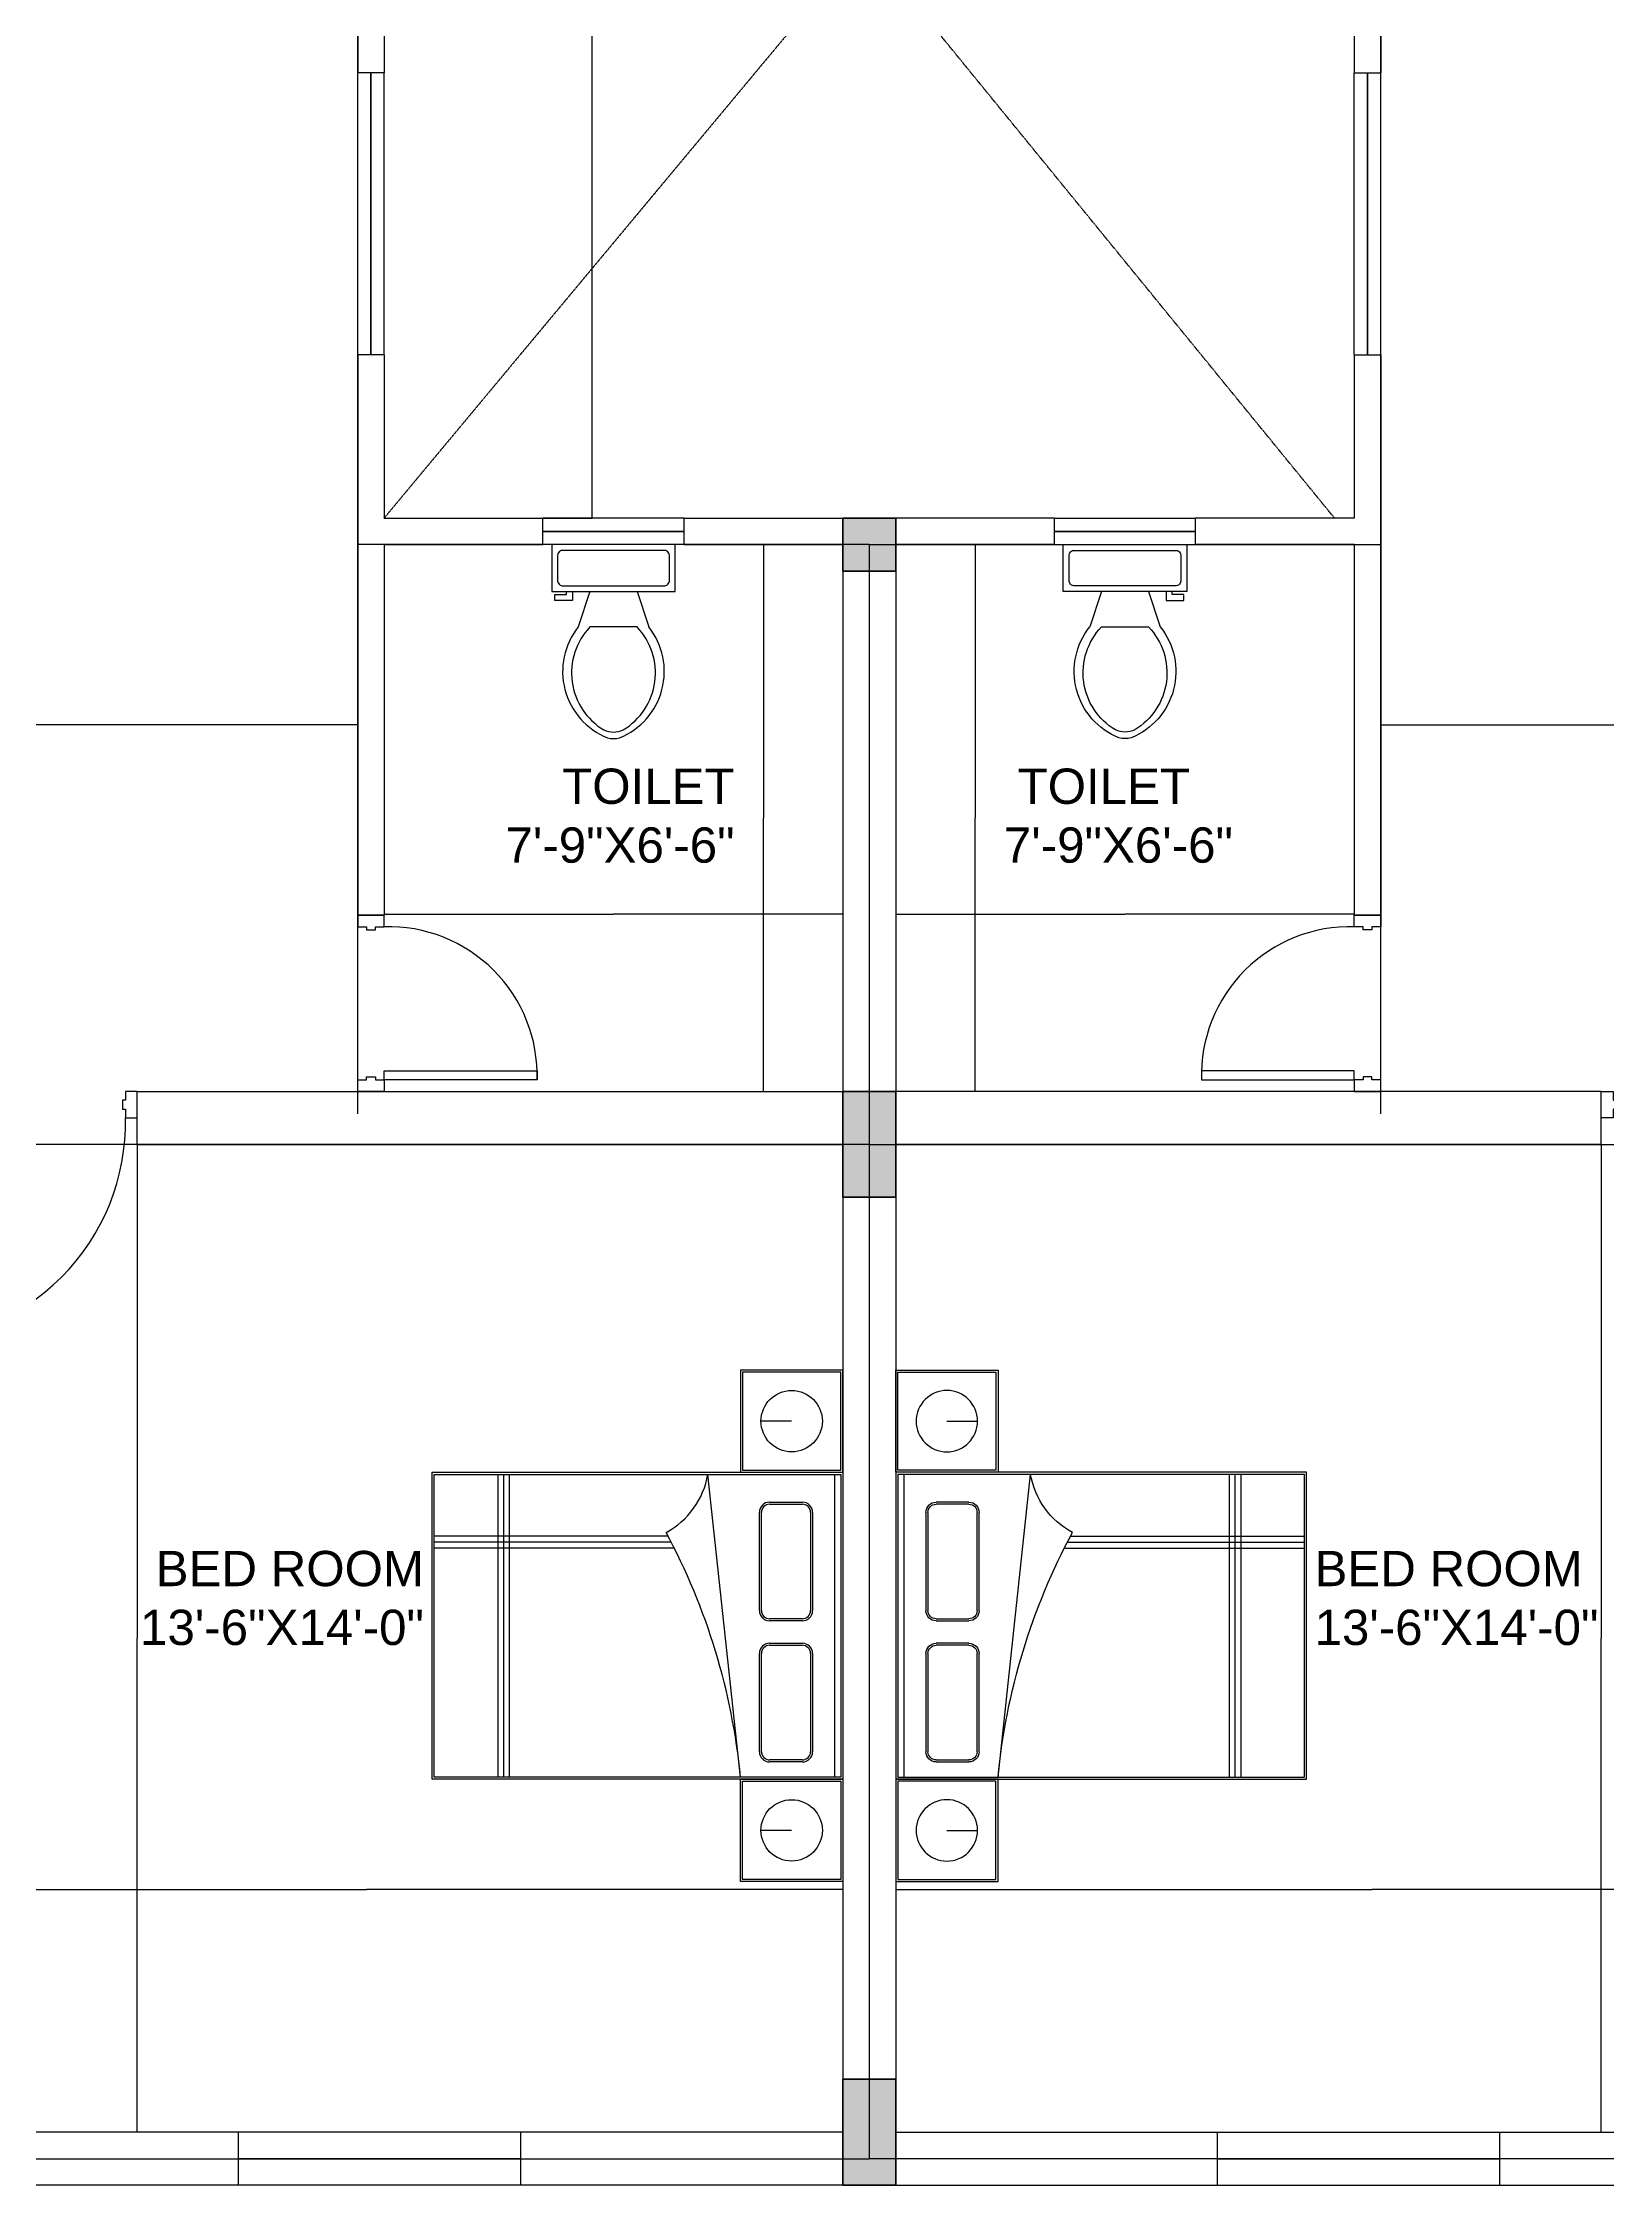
# Model space of a CAD drawing. Header units: metres. Extents: x -2370498 to 1228044, y -644254 to 236701.
# Drawn here: x 345399 to 355446, y 41621 to 55378 of the extents above; entities that cross this region are included whole.
import ezdxf

# ---------------------------------------------------------------- set-up
doc = ezdxf.new("R2010")
doc.units = ezdxf.units.M
doc.header["$MEASUREMENT"] = 0
doc.linetypes.add('HIDDEN2', pattern=[0.1875, 0.125, -0.0625])
for name, color, linetype in [('Beam', 6, 'Continuous'), ('column', 156, 'Continuous'), ('dim', 192, 'Continuous'), ('Door', 3, 'Continuous'), ('funi', 22, 'Continuous'), ('text', 1, 'Continuous'), ('TOILET SAMBLE', 181, 'Continuous'), ('window', 5, 'HIDDEN2')]:
    doc.layers.add(name, color=color, linetype=linetype)
doc.layers.add('Wall', color=7, linetype='Continuous', lineweight=30)
doc.styles.get("Standard").update_dxf_attribs({"font": 'arial.ttf'})
doc.dimstyles.get("Standard").update_dxf_attribs({"dimtxt": 0.18, "dimasz": 0.18, "dimexe": 0.18, "dimexo": 0.0625, "dimgap": 0.09, "dimtad": 0, "dimtih": 1, "dimtoh": 1, "dimdec": 1, "dimzin": 0, "dimdsep": 46, "dimlunit": 4, "dimtxsty": 'Standard', "dimcen": 0.09, "dimadec": 0, "dimazin": 0, "dimtfac": 1, "dimtdec": 1, "dimtofl": 0, "dimtmove": 0, "dimatfit": 3, "dimfxl": 1, "dimtolj": 1, "dimtzin": 0, "dimarcsym": 0})

# ---------------------------------------------------------------- blocks, each defined once
blk = doc.blocks.new('*D266')
at = {"layer": 'Defpoints', "color": 0, "transparency": 16777216}
for p in [(344419.3499255569, 45132.56148196479), (350536.858386656, 45132.56148196479), (344419.3499255569, 43519.55970751986)]:
    blk.add_point(p, dxfattribs=at)
at = {"layer": 'dim', "color": 0, "lineweight": -2, "transparency": 16777216}
for p, q in [((344419.3499255569, 45132.49898196479), (344419.3499255569, 43519.37970751986)), ((350536.858386656, 45132.49898196479), (350536.858386656, 43519.37970751986)), ((344419.5299255569, 43519.55970751986), (347477.569435779, 43519.55970751986)), ((350536.678386656, 43519.55970751986), (347478.6388764338, 43519.55970751986))]:
    blk.add_line(p, q, dxfattribs=at)
at = {"layer": 'dim', "color": 0, "transparency": 16777216}
for points in [[(344419.5299255569, 43519.58970751986), (344419.5299255569, 43519.52970751986), (344419.3499255569, 43519.55970751986)], [(350536.678386656, 43519.58970751986), (350536.678386656, 43519.52970751986), (350536.858386656, 43519.55970751986)]]:
    blk.add_solid(points, dxfattribs=at)
at = {"layer": 'dim', "color": 0, "transparency": 16777216, "insert": (347478.1041561064, 43519.55970751986), "char_height": 0.18, "attachment_point": 5}
blk.add_mtext('\\A1;509\'-9{\\H1x;\\S1/2;}"', dxfattribs=at)
blk = doc.blocks.new('*D267')
at = {"layer": 'Defpoints', "color": 0, "transparency": 16777216}
for p in [(346005.3706376927, 48304.60290623834), (349503.112743924, 48304.60290623834), (349503.112743924, 41960.52005769126)]:
    blk.add_point(p, dxfattribs=at)
at = {"layer": 'dim', "color": 0, "lineweight": -2, "transparency": 16777216}
for p, q in [((349503.050243924, 48304.60290623834), (346005.1906376928, 48304.60290623834)), ((346005.3706376927, 48304.42290623834), (346005.3706376927, 45132.74338510259)), ((346005.3706376927, 41960.70005769126), (346005.3706376927, 45132.37957882701)), ((349503.050243924, 41960.52005769126), (346005.1906376928, 41960.52005769126))]:
    blk.add_line(p, q, dxfattribs=at)
at = {"layer": 'dim', "color": 0, "transparency": 16777216}
for points in [[(346005.3406376927, 48304.42290623834), (346005.4006376928, 48304.42290623834), (346005.3706376927, 48304.60290623834)], [(346005.3406376927, 41960.70005769126), (346005.4006376928, 41960.70005769126), (346005.3706376927, 41960.52005769126)]]:
    blk.add_solid(points, dxfattribs=at)
at = {"layer": 'dim', "color": 0, "transparency": 16777216, "insert": (346005.3706376927, 45132.56148196469), "char_height": 0.18, "attachment_point": 5}
blk.add_mtext('\\A1;528\'-8"', dxfattribs=at)
blk = doc.blocks.new('*D271')
at = {"layer": 'Defpoints', "color": 0, "transparency": 16777216}
for p in [(340001.1493703186, 51363.35713678783), (347421.4605592445, 51374.16828555748), (340001.1493703186, 50999.16929480153)]:
    blk.add_point(p, dxfattribs=at)
at = {"layer": 'dim', "color": 0, "lineweight": -2, "transparency": 16777216}
for p, q in [((340001.1493703186, 51363.29463678783), (340001.1493703186, 50998.98929480153)), ((347421.4605592445, 51374.10578555748), (347421.4605592445, 50998.98929480153)), ((340001.3293703186, 50999.16929480153), (343710.7697533218, 50999.16929480153)), ((347421.2805592445, 50999.16929480153), (343711.8401762413, 50999.16929480153))]:
    blk.add_line(p, q, dxfattribs=at)
at = {"layer": 'dim', "color": 0, "transparency": 16777216}
for points in [[(340001.3293703186, 50999.19929480152), (340001.3293703186, 50999.13929480153), (340001.1493703186, 50999.16929480153)], [(347421.2805592445, 50999.19929480152), (347421.2805592445, 50999.13929480153), (347421.4605592445, 50999.16929480153)]]:
    blk.add_solid(points, dxfattribs=at)
at = {"layer": 'dim', "color": 0, "transparency": 16777216, "insert": (343711.3049647816, 50999.16929480153), "char_height": 0.18, "attachment_point": 5}
blk.add_mtext('\\A1;618\'-4{\\H1x;\\S1/2;}"', dxfattribs=at)
blk = doc.blocks.new('*D272')
at = {"layer": 'Defpoints', "color": 0, "transparency": 16777216}
for p in [(347591.3913498303, 50400.41599013333), (350536.858386656, 50400.41599013333), (347591.3913498303, 49783.60353749058)]:
    blk.add_point(p, dxfattribs=at)
at = {"layer": 'dim', "color": 0, "lineweight": -2, "transparency": 16777216}
for p, q in [((347591.3913498303, 50400.35349013333), (347591.3913498303, 49783.42353749058)), ((350536.858386656, 50400.35349013333), (350536.858386656, 49783.42353749058)), ((347591.5713498303, 49783.60353749058), (349063.5886131272, 49783.60353749058)), ((350536.678386656, 49783.60353749058), (349064.6611233591, 49783.60353749058))]:
    blk.add_line(p, q, dxfattribs=at)
at = {"layer": 'dim', "color": 0, "transparency": 16777216}
for points in [[(347591.5713498303, 49783.63353749058), (347591.5713498303, 49783.57353749059), (347591.3913498303, 49783.60353749058)], [(350536.678386656, 49783.63353749058), (350536.678386656, 49783.57353749059), (350536.858386656, 49783.60353749058)]]:
    blk.add_solid(points, dxfattribs=at)
at = {"layer": 'dim', "color": 0, "transparency": 16777216, "insert": (349064.1248682431, 49783.60353749058), "char_height": 0.18, "attachment_point": 5}
blk.add_mtext('\\A1;245\'-5{\\H1x;\\S1/2;}"', dxfattribs=at)
blk = doc.blocks.new('*D273')
at = {"layer": 'Defpoints', "color": 0, "transparency": 16777216}
for p in [(349960.8721791721, 52156.3674928562), (350027.0660148967, 52156.3674928562), (349960.8721791721, 48644.46448741049)]:
    blk.add_point(p, dxfattribs=at)
at = {"layer": 'dim', "color": 0, "lineweight": -2, "transparency": 16777216}
for p, q in [((349960.9346791721, 52156.3674928562), (350027.2460148967, 52156.3674928562)), ((350027.0660148967, 52156.1874928562), (350027.0660148967, 50400.59789327114)), ((350027.0660148967, 48644.64448741049), (350027.0660148967, 50400.23408699557)), ((349960.9346791721, 48644.46448741049), (350027.2460148967, 48644.46448741049))]:
    blk.add_line(p, q, dxfattribs=at)
at = {"layer": 'dim', "color": 0, "transparency": 16777216}
for points in [[(350027.0360148967, 52156.1874928562), (350027.0960148968, 52156.1874928562), (350027.0660148967, 52156.3674928562)], [(350027.0360148967, 48644.64448741049), (350027.0960148968, 48644.64448741049), (350027.0660148967, 48644.46448741049)]]:
    blk.add_solid(points, dxfattribs=at)
at = {"layer": 'dim', "color": 0, "transparency": 16777216, "insert": (350027.0660148967, 50400.41599013324), "char_height": 0.18, "attachment_point": 5}
blk.add_mtext('\\A1;292\'-8"', dxfattribs=at)
blk = doc.blocks.new('A$C0EA4476A')
at = {"linetype": 'ByBlock', "lineweight": -2}
for p, q in [((-1.569933374412358e-07, 2.007999913374078), (-1.569933374412358e-07, 1.507999913374078)), ((0.4999998430066626, 2.007999913374078), (-1.569933374412358e-07, 2.007999913374078)), ((0.009999843008699827, 1.997999913379317), (0.009999843008699827, 1.517999913376116)), ((0.4899998430046253, 1.997999913379317), (0.009999843008699827, 1.997999913379317)), ((0.4899998430046253, 1.517999913376116), (0.4899998430046253, 1.997999913379317)), ((0.4999998430066626, 2.007999913374078), (1.999999843006663, 2.007999913374078)), ((0.4999998430066626, -8.662027539685369e-08), (0.4999998430066626, 2.007999913374078)), ((0.4999998430066626, 1.507999913374078), (0.4999998430066626, 2.007999913374078)), ((0.5099998430086998, 1.997999913379317), (1.989999843004625, 1.997999913379317)), ((0.5099998430086998, 0.009999913374485914), (0.5099998430086998, 1.997999913379317)), ((1.989999843004625, 1.997999913379317), (1.989999843004625, 0.009999913374485914)), ((1.999999843006663, 2.007999913374078), (1.999999843006663, -8.662027539685369e-08)), ((1.999999843006663, 2.007999913374078), (2.499999843006663, 2.007999913374078)), ((1.999999843006663, 1.507999913374078), (1.999999843006663, 2.007999913374078)), ((2.0099998430087, 1.997999913379317), (2.489999843004625, 1.997999913379317)), ((2.0099998430087, 1.517999913376116), (2.0099998430087, 1.997999913379317)), ((2.489999843004625, 1.997999913379317), (2.489999843004625, 1.517999913376116)), ((2.499999843006663, 2.007999913374078), (2.499999843006663, 1.507999913374078)), ((0.5099998430086998, 1.968018404775648), (1.989999843004625, 1.968018404775648)), ((0.6460030532980454, 1.650288242322858), (0.6460030532980454, 1.810288242326351)), ((0.6560030532928067, 1.650288242322858), (0.6560030532928067, 1.810288242326351)), ((0.6960030532936798, 1.860288242329261), (1.176003053296881, 1.860288242329261)), ((0.6960030532936798, 1.850288242327224), (1.176003053296881, 1.850288242327224)), ((1.216003053297754, 1.810288242326351), (1.216003053297754, 1.650288242322858)), ((1.226003053292516, 1.810288242326351), (1.226003053292516, 1.650288242322858)), ((1.335538323932269, 1.650288242322858), (1.335538323932269, 1.810288242326351)), ((1.34553832392703, 1.650288242322858), (1.34553832392703, 1.810288242326351)), ((1.385538323927904, 1.860288242329261), (1.865538323931105, 1.860288242329261)), ((1.385538323927904, 1.850288242327224), (1.865538323931105, 1.850288242327224)), ((1.905538323931978, 1.810288242326351), (1.905538323931978, 1.650288242322858)), ((1.915538323926739, 1.810288242326351), (1.915538323926739, 1.650288242322858)), ((0.2499998430066626, 1.757999913374078), (0.2499998430066626, 1.607999913372623)), ((2.249999843006663, 1.757999913374078), (2.249999843006663, 1.607999913372623)), ((1.176003053296881, 1.610288242329261), (0.6960030532936798, 1.610288242329261)), ((1.176003053296881, 1.600288242327224), (0.6960030532936798, 1.600288242327224)), ((1.865538323931105, 1.610288242329261), (1.385538323927904, 1.610288242329261)), ((1.865538323931105, 1.600288242327224), (1.385538323927904, 1.600288242327224)), ((-1.569933374412358e-07, 1.507999913374078), (0.4999998430066626, 1.507999913374078)), ((0.009999843008699827, 1.517999913376116), (0.4899998430046253, 1.517999913376116)), ((1.989999843004625, 1.507999913374078), (0.5099998430086998, 1.348816104495199)), ((2.499999843006663, 1.507999913374078), (1.999999843006663, 1.507999913374078)), ((2.489999843004625, 1.517999913376116), (2.0099998430087, 1.517999913376116)), ((0.8115071125939721, 1.153418864065316), (0.8115071125939721, 0.009999913374485914)), ((0.841507112592808, 1.16915115431766), (0.841507112592808, 0.009999913374485914)), ((0.8715071125916438, 1.18447658529476), (0.8715071125916438, 0.009999913374485914)), ((0.5099998430086998, 0.3774772984761512), (1.989999843004625, 0.3774772984761512)), ((0.5099998430086998, 0.3495376880673575), (1.989999843004625, 0.3495376880673575)), ((0.5099998430086998, 0.3215980776585639), (1.989999843004625, 0.3215980776585639)), ((1.989999843004625, 0.009999913374485914), (0.5099998430086998, 0.009999913374485914)), ((1.999999843006663, -8.662027539685369e-08), (0.4999998430066626, -8.662027539685369e-08))]:
    blk.add_line(p, q, dxfattribs=at)
for centre in [(0.2499998430066626, 1.757999913374078), (2.249999843006663, 1.757999913374078)]:
    blk.add_circle(centre, 0.15, dxfattribs=at)
for centre, radius, start, end in [((0.6960030532936798, 1.810288242326351), 0.05, 90, 180), ((0.6960030532936798, 1.810288242326351), 0.04, 90, 180), ((1.176003053296881, 1.810288242326351), 0.05, 0, 90), ((1.176003053296881, 1.810288242326351), 0.04, 0, 90), ((1.385538323927904, 1.810288242326351), 0.05, 90, 180), ((1.385538323927904, 1.810288242326351), 0.04, 90, 180), ((1.865538323931105, 1.810288242326351), 0.05, 0, 90), ((1.865538323931105, 1.810288242326351), 0.04, 0, 90), ((0.6960030532936798, 1.650288242322858), 0.05, 180, 270), ((0.6960030532936798, 1.650288242322858), 0.04, 180, 270), ((1.176003053296881, 1.650288242322858), 0.04, 270, 0), ((1.176003053296881, 1.650288242322858), 0.05, 270, 0), ((1.385538323927904, 1.650288242322858), 0.05, 180, 270), ((1.385538323927904, 1.650288242322858), 0.04, 180, 270), ((1.865538323931105, 1.650288242322858), 0.05, 270, 0), ((1.865538323931105, 1.650288242322858), 0.04, 270, 0), ((2.293282374317641, -1.635717661687522), 3.158312917610382, 95.51041844519085, 118.3399110683232), ((0.4397010651300661, 0.9519281108005089), 0.4030657486158824, 28.46881856280967, 79.95566290813281)]:
    blk.add_arc(centre, radius, start, end, dxfattribs=at)
blk = doc.blocks.new('Toilet - top')
for p, q in [((9.5, -6), (9.5, -2)), ((-10, -8.5), (-8, -8.5)), ((-10, -9.5), (-10, -8.5)), ((-7, -9.5), (-10, -9.5)), ((-8, -8.5), (-8, -8)), ((-7, -8), (-7, -9.5)), ((-4, -8), (-6, -14)), ((4, -8), (6, -14)), ((4, -14), (-4, -14))]:
    blk.add_line(p, q)
blk.add_lwpolyline([(10.5, -8), (10.5, 0), (-10.5, 0), (-10.5, -8)], close=True)
for points in [[(-9.5, -2), (-9.5, -6)], [(8.5, -1), (-8.5, -1)], [(-8.5, -7), (8.5, -7)]]:
    blk.add_lwpolyline(points)
for centre, radius, start, end in [((-8.625, -1.875), 0.8838834999999999, 81.8699, 188.1301), ((8.625, -1.875), 0.8838834999999999, 351.8699, 98.13009999999998), ((-8.625, -6.125), 0.8838834999999999, 171.869898, 278.1301), ((8.625, -6.125), 0.8838834999999999, 261.8699, 8.130099999999993), ((3.519562435188957, -21.58049502388982), 12.16902005083647, 141.4691096810948, 247.9714346835576), ((4.199957580658808, -21.81740929088453), 11.3291791325804, 136.3677254423718, 238.946823937405), ((-3.519499936778317, -21.58047137067522), 12.16903423757823, 292.0284332733153, 38.53070636800452), ((-4.199890672038477, -21.81738596564129), 11.32918622148567, 301.0530065773863, 43.63209216694732), ((2.096609817270334e-05, -27.87646475467881), 4, 245.7318247449371, 294.2681740488959), ((2.094152141829397e-05, -28.99996806116074), 4, 254.8605283244436, 285.1394707718433)]:
    blk.add_arc(centre, radius, start, end)
blk = doc.blocks.new('*D264')
at = {"layer": 'Defpoints', "color": 0, "transparency": 16777216}
for p in [(350876.719967828, 45132.56148196479), (356994.2284289271, 45132.56148196479), (356994.2284289271, 43519.55970751986)]:
    blk.add_point(p, dxfattribs=at)
at = {"layer": 'dim', "color": 0, "lineweight": -2, "transparency": 16777216}
for p, q in [((350876.719967828, 45132.49898196479), (350876.719967828, 43519.37970751986)), ((356994.2284289271, 45132.49898196479), (356994.2284289271, 43519.37970751986)), ((350876.899967828, 43519.55970751986), (353934.9394780502, 43519.55970751986)), ((356994.0484289271, 43519.55970751986), (353936.008918705, 43519.55970751986))]:
    blk.add_line(p, q, dxfattribs=at)
at = {"layer": 'dim', "color": 0, "transparency": 16777216}
for points in [[(350876.899967828, 43519.58970751986), (350876.899967828, 43519.52970751986), (350876.719967828, 43519.55970751986)], [(356994.0484289271, 43519.58970751986), (356994.0484289271, 43519.52970751986), (356994.2284289271, 43519.55970751986)]]:
    blk.add_solid(points, dxfattribs=at)
at = {"layer": 'dim', "color": 0, "transparency": 16777216, "insert": (353935.4741983776, 43519.55970751986), "char_height": 0.18, "attachment_point": 5}
blk.add_mtext('\\A1;509\'-9{\\H1x;\\S1/2;}"', dxfattribs=at)
blk = doc.blocks.new('*D265')
at = {"layer": 'Defpoints', "color": 0, "transparency": 16777216}
for p in [(351910.4656105601, 48304.60290623834), (355408.2077167895, 48304.60290623834), (351910.4656105601, 41960.52005769126)]:
    blk.add_point(p, dxfattribs=at)
at = {"layer": 'dim', "color": 0, "lineweight": -2, "transparency": 16777216}
for p, q in [((351910.5281105601, 48304.60290623834), (355408.3877167895, 48304.60290623834)), ((355408.2077167895, 48304.42290623834), (355408.2077167895, 45132.74338510259)), ((355408.2077167895, 41960.70005769126), (355408.2077167895, 45132.37957882701)), ((351910.5281105601, 41960.52005769126), (355408.3877167895, 41960.52005769126))]:
    blk.add_line(p, q, dxfattribs=at)
at = {"layer": 'dim', "color": 0, "transparency": 16777216}
for points in [[(355408.1777167895, 48304.42290623834), (355408.2377167895, 48304.42290623834), (355408.2077167895, 48304.60290623834)], [(355408.1777167895, 41960.70005769126), (355408.2377167895, 41960.70005769126), (355408.2077167895, 41960.52005769126)]]:
    blk.add_solid(points, dxfattribs=at)
at = {"layer": 'dim', "color": 0, "transparency": 16777216, "insert": (355408.2077167894, 45132.56148196469), "char_height": 0.18, "attachment_point": 5}
blk.add_mtext('\\A1;528\'-8"', dxfattribs=at)
blk = doc.blocks.new('*D277')
at = {"layer": 'Defpoints', "color": 0, "transparency": 16777216}
for p in [(353992.1177952395, 51374.16828555748), (361412.428984165, 51363.35713678783), (361412.428984165, 50999.16929480153)]:
    blk.add_point(p, dxfattribs=at)
at = {"layer": 'dim', "color": 0, "lineweight": -2, "transparency": 16777216}
for p, q in [((353992.1177952395, 51374.10578555748), (353992.1177952395, 50998.98929480153)), ((361412.428984165, 51363.29463678783), (361412.428984165, 50998.98929480153)), ((353992.2977952395, 50999.16929480153), (357701.7381782425, 50999.16929480153)), ((361412.248984165, 50999.16929480153), (357702.8086011619, 50999.16929480153))]:
    blk.add_line(p, q, dxfattribs=at)
at = {"layer": 'dim', "color": 0, "transparency": 16777216}
for points in [[(353992.2977952395, 50999.19929480152), (353992.2977952395, 50999.13929480153), (353992.1177952395, 50999.16929480153)], [(361412.248984165, 50999.19929480152), (361412.248984165, 50999.13929480153), (361412.428984165, 50999.16929480153)]]:
    blk.add_solid(points, dxfattribs=at)
at = {"layer": 'dim', "color": 0, "transparency": 16777216, "insert": (357702.2733897022, 50999.16929480153), "char_height": 0.18, "attachment_point": 5}
blk.add_mtext('\\A1;618\'-4{\\H1x;\\S1/2;}"', dxfattribs=at)
blk = doc.blocks.new('*D278')
at = {"layer": 'Defpoints', "color": 0, "transparency": 16777216}
for p in [(350876.719967828, 50400.41599013333), (353822.1870046533, 50400.41599013333), (353822.1870046533, 49783.60353749058)]:
    blk.add_point(p, dxfattribs=at)
at = {"layer": 'dim', "color": 0, "lineweight": -2, "transparency": 16777216}
for p, q in [((350876.719967828, 50400.35349013333), (350876.719967828, 49783.42353749058)), ((353822.1870046533, 50400.35349013333), (353822.1870046533, 49783.42353749058)), ((350876.899967828, 49783.60353749058), (352348.9172311248, 49783.60353749058)), ((353822.0070046533, 49783.60353749058), (352349.9897413566, 49783.60353749058))]:
    blk.add_line(p, q, dxfattribs=at)
at = {"layer": 'dim', "color": 0, "transparency": 16777216}
for points in [[(350876.899967828, 49783.63353749058), (350876.899967828, 49783.57353749059), (350876.719967828, 49783.60353749058)], [(353822.0070046533, 49783.63353749058), (353822.0070046533, 49783.57353749059), (353822.1870046533, 49783.60353749058)]]:
    blk.add_solid(points, dxfattribs=at)
at = {"layer": 'dim', "color": 0, "transparency": 16777216, "insert": (352349.4534862407, 49783.60353749058), "char_height": 0.18, "attachment_point": 5}
blk.add_mtext('\\A1;245\'-5{\\H1x;\\S1/2;}"', dxfattribs=at)
blk = doc.blocks.new('*D279')
at = {"layer": 'Defpoints', "color": 0, "transparency": 16777216}
for p in [(351386.5123395844, 52156.3674928562), (351452.7061753121, 52156.3674928562), (351452.7061753121, 48644.46448741049)]:
    blk.add_point(p, dxfattribs=at)
at = {"layer": 'dim', "color": 0, "lineweight": -2, "transparency": 16777216}
for p, q in [((351452.6436753121, 52156.3674928562), (351386.3323395844, 52156.3674928562)), ((351386.5123395844, 52156.1874928562), (351386.5123395844, 50400.59789327114)), ((351386.5123395844, 48644.64448741049), (351386.5123395844, 50400.23408699557)), ((351452.6436753121, 48644.46448741049), (351386.3323395844, 48644.46448741049))]:
    blk.add_line(p, q, dxfattribs=at)
at = {"layer": 'dim', "color": 0, "transparency": 16777216}
for points in [[(351386.4823395844, 52156.1874928562), (351386.5423395844, 52156.1874928562), (351386.5123395844, 52156.3674928562)], [(351386.4823395844, 48644.64448741049), (351386.5423395844, 48644.64448741049), (351386.5123395844, 48644.46448741049)]]:
    blk.add_solid(points, dxfattribs=at)
at = {"layer": 'dim', "color": 0, "transparency": 16777216, "insert": (351386.5123395844, 50400.41599013324), "char_height": 0.18, "attachment_point": 5}
blk.add_mtext('\\A1;292\'-8"', dxfattribs=at)
blk = doc.blocks.new('*D283')
at = {"layer": 'Defpoints', "color": 0, "transparency": 16777216}
for p in [(347666.9161456465, 59803.25306922991), (347591.3913498303, 52326.29828344228), (348926.4332592702, 52326.29828344228)]:
    blk.add_point(p, dxfattribs=at)
at = {"layer": 'dim', "color": 0, "lineweight": -2, "transparency": 16777216}
for p, q in [((347666.9786456465, 59803.25306922991), (348926.6132592701, 59803.25306922991)), ((348926.4332592702, 59803.07306922991), (348926.4332592702, 56064.95764086542)), ((348926.4332592702, 52326.47828344228), (348926.4332592702, 56064.59371180677)), ((347591.4538498303, 52326.29828344228), (348926.6132592701, 52326.29828344228))]:
    blk.add_line(p, q, dxfattribs=at)
at = {"layer": 'dim', "color": 0, "transparency": 16777216}
for points in [[(348926.4032592701, 59803.07306922991), (348926.4632592702, 59803.07306922991), (348926.4332592702, 59803.25306922991)], [(348926.4032592701, 52326.47828344228), (348926.4632592702, 52326.47828344228), (348926.4332592702, 52326.29828344228)]]:
    blk.add_solid(points, dxfattribs=at)
at = {"layer": 'dim', "color": 0, "transparency": 16777216, "insert": (348926.4332592701, 56064.77567633598), "char_height": 0.18, "attachment_point": 5}
blk.add_mtext('\\A1;623\'-1"', dxfattribs=at)

msp = doc.modelspace()

# ---------------------------------------------------------------- hatches: boundary and pattern name
at = {"layer": 'column'}
h = msp.add_hatch(color=256, dxfattribs=at)
h.dxf.hatch_style = 1
h.paths.add_polyline_path([(350876.719967828, 52326.29828344225), (350536.858386656, 52326.29828344225), (350536.858386656, 51986.43670227009), (350876.719967828, 51986.43670227009)])
h = msp.add_hatch(color=256, dxfattribs=at)
h.dxf.hatch_style = 1
h.paths.add_polyline_path([(350536.858386656, 52326.29828344225), (350876.719967828, 52326.29828344225), (350876.719967828, 51986.43670227009), (350536.858386656, 51986.43670227009)])
h = msp.add_hatch(color=256, dxfattribs=at)
h.dxf.hatch_style = 1
h.paths.add_polyline_path([(350876.719967828, 48644.46448741048), (350536.858386656, 48644.46448741048), (350536.858386656, 47964.74132506613), (350876.719967828, 47964.74132506613)])
h = msp.add_hatch(color=256, dxfattribs=at)
h.dxf.hatch_style = 1
h.paths.add_polyline_path([(350536.858386656, 48644.46448741048), (350876.719967828, 48644.46448741048), (350876.719967828, 47964.74132506613), (350536.858386656, 47964.74132506613)])
h = msp.add_hatch(color=256, dxfattribs=at)
h.dxf.hatch_style = 1
h.paths.add_polyline_path([(350876.719967828, 42300.38163886341), (350536.858386656, 42300.38163886341), (350536.858386656, 41620.65847651909), (350876.719967828, 41620.65847651909)])
h = msp.add_hatch(color=256, dxfattribs=at)
h.dxf.hatch_style = 1
h.paths.add_polyline_path([(350536.858386656, 42300.38163886341), (350876.719967828, 42300.38163886341), (350876.719967828, 41620.65847651909), (350536.858386656, 41620.65847651909)])

# ---------------------------------------------------------------- linework, layer by layer
at = {"layer": 'Beam'}
for p, q in [((347421.4605592439, 48501.15761933289), (347421.4605592439, 63824.94844643382)), ((353992.1177952404, 48501.15761933289), (353992.1177952404, 63824.94844643382)), ((350706.7891772419, 52156.36749285617), (347421.4605592439, 52156.36749285617)), ((350706.7891772419, 52156.36749285617), (350706.7891772419, 48304.60290623832)), ((350706.7891772419, 52156.36749285617), (353992.1177952404, 52156.36749285617)), ((350706.7891772419, 52156.36749285617), (350706.7891772419, 48304.60290623832)), ((350706.7891772421, 48304.60290623883), (339831.2185797337, 48304.60290623737)), ((350706.7891772419, 48304.60290623832), (350706.7891772419, 41790.58926710361)), ((350706.7891772419, 48304.60290623883), (361582.35977475, 48304.60290623737)), ((350706.7891772419, 48304.60290623832), (350706.7891772419, 41790.58926710361)), ((344249.4191349707, 41790.58926710361), (350706.7891772419, 41790.58926710361)), ((357164.1592195129, 41790.58926710361), (350706.7891772419, 41790.58926710361))]:
    msp.add_line(p, q, dxfattribs=at)
at = {"layer": 'column'}
for points in [[(350536.858386656, 52326.29828344225), (350876.719967828, 52326.29828344225), (350876.719967828, 51986.43670227009), (350536.858386656, 51986.43670227009)], [(350876.719967828, 52326.29828344225), (350536.858386656, 52326.29828344225), (350536.858386656, 51986.43670227009), (350876.719967828, 51986.43670227009)], [(350536.858386656, 48644.46448741048), (350876.719967828, 48644.46448741048), (350876.719967828, 47964.74132506613), (350536.858386656, 47964.74132506613)], [(350876.719967828, 48644.46448741048), (350536.858386656, 48644.46448741048), (350536.858386656, 47964.74132506613), (350876.719967828, 47964.74132506613)], [(350536.858386656, 42300.38163886341), (350876.719967828, 42300.38163886341), (350876.719967828, 41620.65847651909), (350536.858386656, 41620.65847651909)], [(350876.719967828, 42300.38163886341), (350536.858386656, 42300.38163886341), (350536.858386656, 41620.65847651909), (350876.719967828, 41620.65847651909)]]:
    msp.add_lwpolyline(points, close=True, dxfattribs=at)
at = {"layer": 'Door'}
for points in [[(347591.3913498303, 49777.33642465104), (347421.4605592445, 49777.33642465104), (347421.4605592445, 49701.81162883498), (347478.1041561064, 49701.81162883498), (347478.1041561064, 49682.93042988099), (347534.7477529683, 49682.93042988099), (347534.7477529683, 49701.81162883498), (347591.3913498303, 49701.81162883498), (347591.3913498303, 49777.33642465104)], [(353822.1870046533, 49777.33642465104), (353992.1177952395, 49777.33642465104), (353992.1177952395, 49701.81162883498), (353935.4741983776, 49701.81162883498), (353935.4741983776, 49682.93042988099), (353878.8306015156, 49682.93042988099), (353878.8306015156, 49701.81162883498), (353822.1870046533, 49701.81162883498), (353822.1870046533, 49777.33642465104)], [(347591.3913498303, 48644.46448741048), (347421.4605592445, 48644.46448741048), (347421.4605592445, 48719.9892832265), (347478.1041561064, 48719.9892832265), (347478.1041561064, 48738.87048218054), (347534.7477529683, 48738.87048218054), (347534.7477529683, 48719.9892832265), (347591.3913498303, 48719.9892832265), (347591.3913498303, 48644.46448741048)], [(353822.1870046533, 48644.46448741048), (353992.1177952395, 48644.46448741048), (353992.1177952395, 48719.9892832265), (353935.4741983776, 48719.9892832265), (353935.4741983776, 48738.87048218054), (353878.8306015156, 48738.87048218054), (353878.8306015156, 48719.9892832265), (353822.1870046533, 48719.9892832265), (353822.1870046533, 48644.46448741048)], [(346005.3706376936, 48474.5336968244), (346005.3706376936, 48644.46448741048), (345929.8458418777, 48644.46448741048), (345929.8458418777, 48587.82089054845), (345910.9646429236, 48587.82089054845), (345910.9646429236, 48531.17729368643), (345929.8458418777, 48531.17729368643), (345929.8458418777, 48474.5336968244), (346005.3706376936, 48474.5336968244)], [(355408.2077167901, 48474.5336968244), (355408.2077167901, 48644.46448741048), (355483.7325126062, 48644.46448741048), (355483.7325126062, 48587.82089054845), (355502.6137115604, 48587.82089054845), (355502.6137115604, 48531.17729368643), (355483.7325126062, 48531.17729368643), (355483.7325126062, 48474.5336968244), (355408.2077167901, 48474.5336968244)]]:
    msp.add_lwpolyline(points, dxfattribs=at)
for points in [[(347591.3913498303, 48719.9892832265), (347591.3913498303, 48776.63288008852), (348573.2136954389, 48776.63288008852), (348573.2136954389, 48719.9892832265)], [(353822.1870046533, 48719.9892832265), (353822.1870046533, 48776.63288008852), (352840.3646590451, 48776.63288008852), (352840.3646590451, 48719.9892832265)]]:
    msp.add_lwpolyline(points, close=True, dxfattribs=at)
for centre, radius, start, end in [((347619.7131482614, 48748.31108165751), 953.9210752122399, 358.2986453948018, 91.70135460644832), ((353793.8652062225, 48748.31108165751), 953.9210752122399, 88.29864539355168, 181.7013546051982), ((344523.1965198038, 48446.21189839339), 1406.934411959821, 268.8465495499045, 1.153450451371111)]:
    msp.add_arc(centre, radius, start, end, dxfattribs=at)
at = {"layer": 'text', "linetype": 'HIDDEN2'}
for p, q in [((347591.3913498303, 59803.25306922988), (353694.247918164, 52326.29828344225)), ((347591.3913498303, 52326.29828344225), (353822.1870046533, 59803.25306922988))]:
    msp.add_line(p, q, dxfattribs=at)
at = {"layer": 'Wall'}
for p, q in [((347591.3913498303, 56234.70646692213), (347591.3913498303, 55186.79992497464)), ((353822.1870046533, 56234.70646692213), (353822.1870046533, 55186.79992497464)), ((347421.4605592445, 55894.84488574998), (347421.4605592445, 55186.79992497464)), ((353992.1177952395, 55894.84488574998), (353992.1177952395, 55186.79992497464)), ((347591.3913498303, 55186.79992497464), (347421.4605592445, 55186.79992497464)), ((353822.1870046533, 55186.79992497464), (353992.1177952395, 55186.79992497464)), ((347421.4605592445, 53374.20482538977), (347421.4605592445, 49777.33642465104)), ((347591.3913498303, 53374.20482538977), (347421.4605592445, 53374.20482538977)), ((347591.3913498303, 53374.20482538977), (347591.3913498303, 52326.29828344225)), ((353822.1870046533, 53374.20482538977), (353822.1870046533, 52326.29828344225)), ((353822.1870046533, 53374.20482538977), (353992.1177952395, 53374.20482538977)), ((353992.1177952395, 53374.20482538977), (353992.1177952395, 49777.33642465104)), ((347591.3913498303, 52326.29828344225), (348610.976093347, 52326.29828344225)), ((348610.976093347, 52156.36749285617), (348610.976093347, 52326.29828344225)), ((349517.2736431393, 52326.29828344225), (350876.719967828, 52326.29828344225)), ((349517.2736431393, 52156.36749285617), (349517.2736431393, 52326.29828344225)), ((351896.3047113446, 52326.29828344225), (350536.858386656, 52326.29828344225)), ((350536.858386656, 52326.29828344225), (350536.858386656, 41620.65847651909)), ((350876.719967828, 52326.29828344225), (350876.719967828, 41620.65847651909)), ((351896.3047113446, 52156.36749285617), (351896.3047113446, 52326.29828344225)), ((353822.1870046533, 52326.29828344225), (352802.602261137, 52326.29828344225)), ((352802.602261137, 52156.36749285617), (352802.602261137, 52326.29828344225)), ((347591.3913498303, 52156.36749285617), (348610.976093347, 52156.36749285617)), ((347591.3913498303, 52156.36749285617), (347591.3913498303, 49777.33642465104)), ((349517.2736431393, 52156.36749285617), (350536.858386656, 52156.36749285617)), ((350536.858386656, 52156.36749285617), (350536.858386656, 48644.46448741048)), ((351896.3047113446, 52156.36749285617), (350876.719967828, 52156.36749285617)), ((350876.719967828, 52156.36749285617), (350876.719967828, 48644.46448741048)), ((353822.1870046533, 52156.36749285617), (352802.602261137, 52156.36749285617)), ((353822.1870046533, 52156.36749285617), (353822.1870046533, 49777.33642465104)), ((347421.4605592445, 49777.33642465104), (347591.3913498303, 49777.33642465104)), ((353992.1177952395, 49777.33642465104), (353822.1870046533, 49777.33642465104)), ((346005.3706376936, 48304.60290623832), (346005.3706376936, 48644.46448741048)), ((346005.3706376936, 48644.46448741048), (347421.4605592445, 48644.46448741048)), ((347421.4605592445, 48644.46448741048), (350536.858386656, 48644.46448741048)), ((347421.4605592445, 48644.46448741048), (347591.3913498303, 48644.46448741048)), ((353992.1177952395, 48644.46448741048), (350876.719967828, 48644.46448741048)), ((353992.1177952395, 48644.46448741048), (353822.1870046533, 48644.46448741048)), ((355408.2077167901, 48644.46448741048), (353992.1177952395, 48644.46448741048)), ((355408.2077167901, 48304.60290623832), (355408.2077167901, 48644.46448741048)), ((346005.3706376936, 48304.60290623832), (350536.858386656, 48304.60290623832)), ((350536.858386656, 48304.60290623832), (350536.858386656, 41960.52005769125)), ((355408.2077167901, 48304.60290623832), (350876.719967828, 48304.60290623832)), ((350876.719967828, 48304.60290623832), (350876.719967828, 41960.52005769125)), ((346656.7720016071, 41960.52005769125), (344079.4883443848, 41960.52005769125)), ((346656.7720016071, 41620.65847651909), (346656.7720016071, 41960.52005769125)), ((350536.858386656, 41960.52005769125), (348469.3671011919, 41960.52005769125)), ((348469.3671011919, 41620.65847651909), (348469.3671011919, 41960.52005769125)), ((350876.719967828, 41960.52005769125), (352944.211253292, 41960.52005769125)), ((352944.211253292, 41620.65847651909), (352944.211253292, 41960.52005769125)), ((354756.8063528769, 41960.52005769125), (357334.0900100991, 41960.52005769125)), ((354756.8063528769, 41620.65847651909), (354756.8063528769, 41960.52005769125)), ((346656.7720016071, 41620.65847651909), (344249.4191349707, 41620.65847651909)), ((350876.719967828, 41620.65847651909), (348469.3671011919, 41620.65847651909)), ((350536.858386656, 41620.65847651909), (352944.211253292, 41620.65847651909)), ((354756.8063528769, 41620.65847651909), (357164.1592195129, 41620.65847651909))]:
    msp.add_line(p, q, dxfattribs=at)
at = {"layer": 'window'}
for p, q in [((347421.4605592445, 53374.20482538977), (347421.4605592445, 55186.79992497464)), ((347591.3913498303, 53374.20482538977), (347591.3913498303, 55186.79992497464)), ((353822.1870046533, 53374.20482538977), (353822.1870046533, 55186.79992497464)), ((353992.1177952395, 53374.20482538977), (353992.1177952395, 55186.79992497464)), ((349517.2736431393, 52326.29828344225), (348610.976093347, 52326.29828344225)), ((351896.3047113446, 52326.29828344225), (352802.602261137, 52326.29828344225)), ((349517.2736431393, 52156.36749285617), (348610.976093347, 52156.36749285617)), ((351896.3047113446, 52156.36749285617), (352802.602261137, 52156.36749285617)), ((348469.3671011919, 41960.52005769125), (346656.7720016071, 41960.52005769125)), ((352944.211253292, 41960.52005769125), (354756.8063528769, 41960.52005769125)), ((348469.3671011919, 41620.65847651909), (346656.7720016071, 41620.65847651909)), ((352944.211253292, 41620.65847651909), (354756.8063528769, 41620.65847651909))]:
    msp.add_line(p, q, dxfattribs=at)
at = {"layer": 'window', "lineweight": 40}
for p, q in [((347506.4259545372, 55186.79992497464), (347506.4259545372, 53374.20482538977)), ((353907.1523999464, 55186.79992497464), (353907.1523999464, 53374.20482538977)), ((349517.2736431393, 52241.33288814921), (348610.976093347, 52241.33288814921)), ((351896.3047113446, 52241.33288814921), (352802.602261137, 52241.33288814921)), ((348469.3671011919, 41790.58926710517), (346656.7720016071, 41790.58926710517)), ((352944.211253292, 41790.58926710517), (354756.8063528769, 41790.58926710517))]:
    msp.add_line(p, q, dxfattribs=at)

# ---------------------------------------------------------------- block references
at = {"layer": 'funi', "yscale": 1313.909593319024, "zscale": 1313.909593319024}
for p, xscale, rotation in [((347898.5280370901, 46855.3853460789), 1313.909593319024, 270), ((353515.0503173942, 46855.3853460789), -1313.909593319024, 90)]:
    msp.add_blockref('A$C0EA4476A', p, dxfattribs=dict(at, xscale=xscale, rotation=rotation))
at = {"layer": 'TOILET SAMBLE', "yscale": 37.76239790801824, "zscale": 37.76239790801824}
for p, xscale in [((349064.1248682431, 52156.36749285617), 37.76239790801824), ((352349.4534862408, 52156.36749285617), -37.76239790801824)]:
    msp.add_blockref('Toilet - top', p, dxfattribs=dict(at, xscale=xscale))

# ---------------------------------------------------------------- texts
at = {"layer": 'text', "char_height": 226.5743874481095}
for s, insert, attachment_point in [(' TOILET  \\P7\'-9"X6\'-6"', (349842.0352843498, 50110.30292757555), 9), (' TOILET  \\P7\'-9"X6\'-6"', (351571.5430701341, 50110.30292757555), 7), ('BED ROOM \\P13\'-6"X14\'-0"', (347846.9410520433, 45086.29035880513), 9), ('BED ROOM \\P13\'-6"X14\'-0"', (353566.6373024406, 45086.29035880513), 7)]:
    msp.add_mtext_dynamic_manual_height_columns(s, width=4249.676339665977, gutter_width=37.76239790801824, heights=[0], dxfattribs=dict(at, insert=insert, attachment_point=attachment_point))

# ---------------------------------------------------------------- dimensions: what is measured, and where the dimension line sits
at = {"layer": 'dim'}
for base, p1, p2, angle, picture, middle in [((348926.4332592702, 52326.29828344228), (347666.9161456464, 59803.25306922988), (347591.3913498302, 52326.29828344225), 90, '*D283', (348926.4332592701, 56064.77567633598)), ((350027.0660148967, 52156.3674928562), (349960.872179172, 48644.46448741048), (349960.872179172, 52156.36749285617), 270, '*D273', (350027.0660148967, 50400.41599013324)), ((351386.5123395844, 52156.3674928562), (351452.706175312, 48644.46448741048), (351452.706175312, 52156.36749285617), 270, '*D279', (351386.5123395844, 50400.41599013324)), ((340001.1493703186, 50999.16929480153), (347421.4605592445, 51374.16828555748), (340001.1493703186, 51363.35713678783), 180, '*D271', (343711.3049647816, 50999.16929480153)), ((347591.3913498303, 49783.60353749058), (350536.858386656, 50400.41599013333), (347591.3913498303, 50400.41599013333), 180, '*D272', (349064.1248682431, 49783.60353749058)), ((346005.3706376927, 48304.60290623834), (349503.1127439239, 41960.52005769125), (349503.1127439239, 48304.60290623832), 270, '*D267', (346005.3706376927, 45132.56148196469)), ((355408.2077167895, 48304.60290623834), (351910.46561056, 41960.52005769125), (351910.46561056, 48304.60290623832), 270, '*D265', (355408.2077167894, 45132.56148196469)), ((344419.3499255569, 43519.55970751986), (350536.858386656, 45132.56148196479), (344419.3499255569, 45132.56148196479), 180, '*D266', (347478.1041561064, 43519.55970751986))]:
    dim = msp.add_linear_dim(base=base, p1=p1, p2=p2, angle=angle, dimstyle='Standard', dxfattribs=at)
    dim.commit()
    dim.dimension.update_dxf_attribs({"geometry": picture, "text_midpoint": middle})
for base, p1, p2, picture, middle in [((361412.428984165, 50999.16929480153), (353992.1177952395, 51374.16828555748), (361412.428984165, 51363.35713678783), '*D277', (357702.2733897022, 50999.16929480153)), ((353822.1870046533, 49783.60353749058), (350876.719967828, 50400.41599013333), (353822.1870046533, 50400.41599013333), '*D278', (352349.4534862407, 49783.60353749058)), ((356994.2284289271, 43519.55970751986), (350876.719967828, 45132.56148196479), (356994.2284289271, 45132.56148196479), '*D264', (353935.4741983776, 43519.55970751986))]:
    dim = msp.add_linear_dim(base=base, p1=p1, p2=p2, dimstyle='Standard', dxfattribs=at)
    dim.commit()
    dim.dimension.update_dxf_attribs({"geometry": picture, "text_midpoint": middle})

doc.saveas('drawing.dxf')
